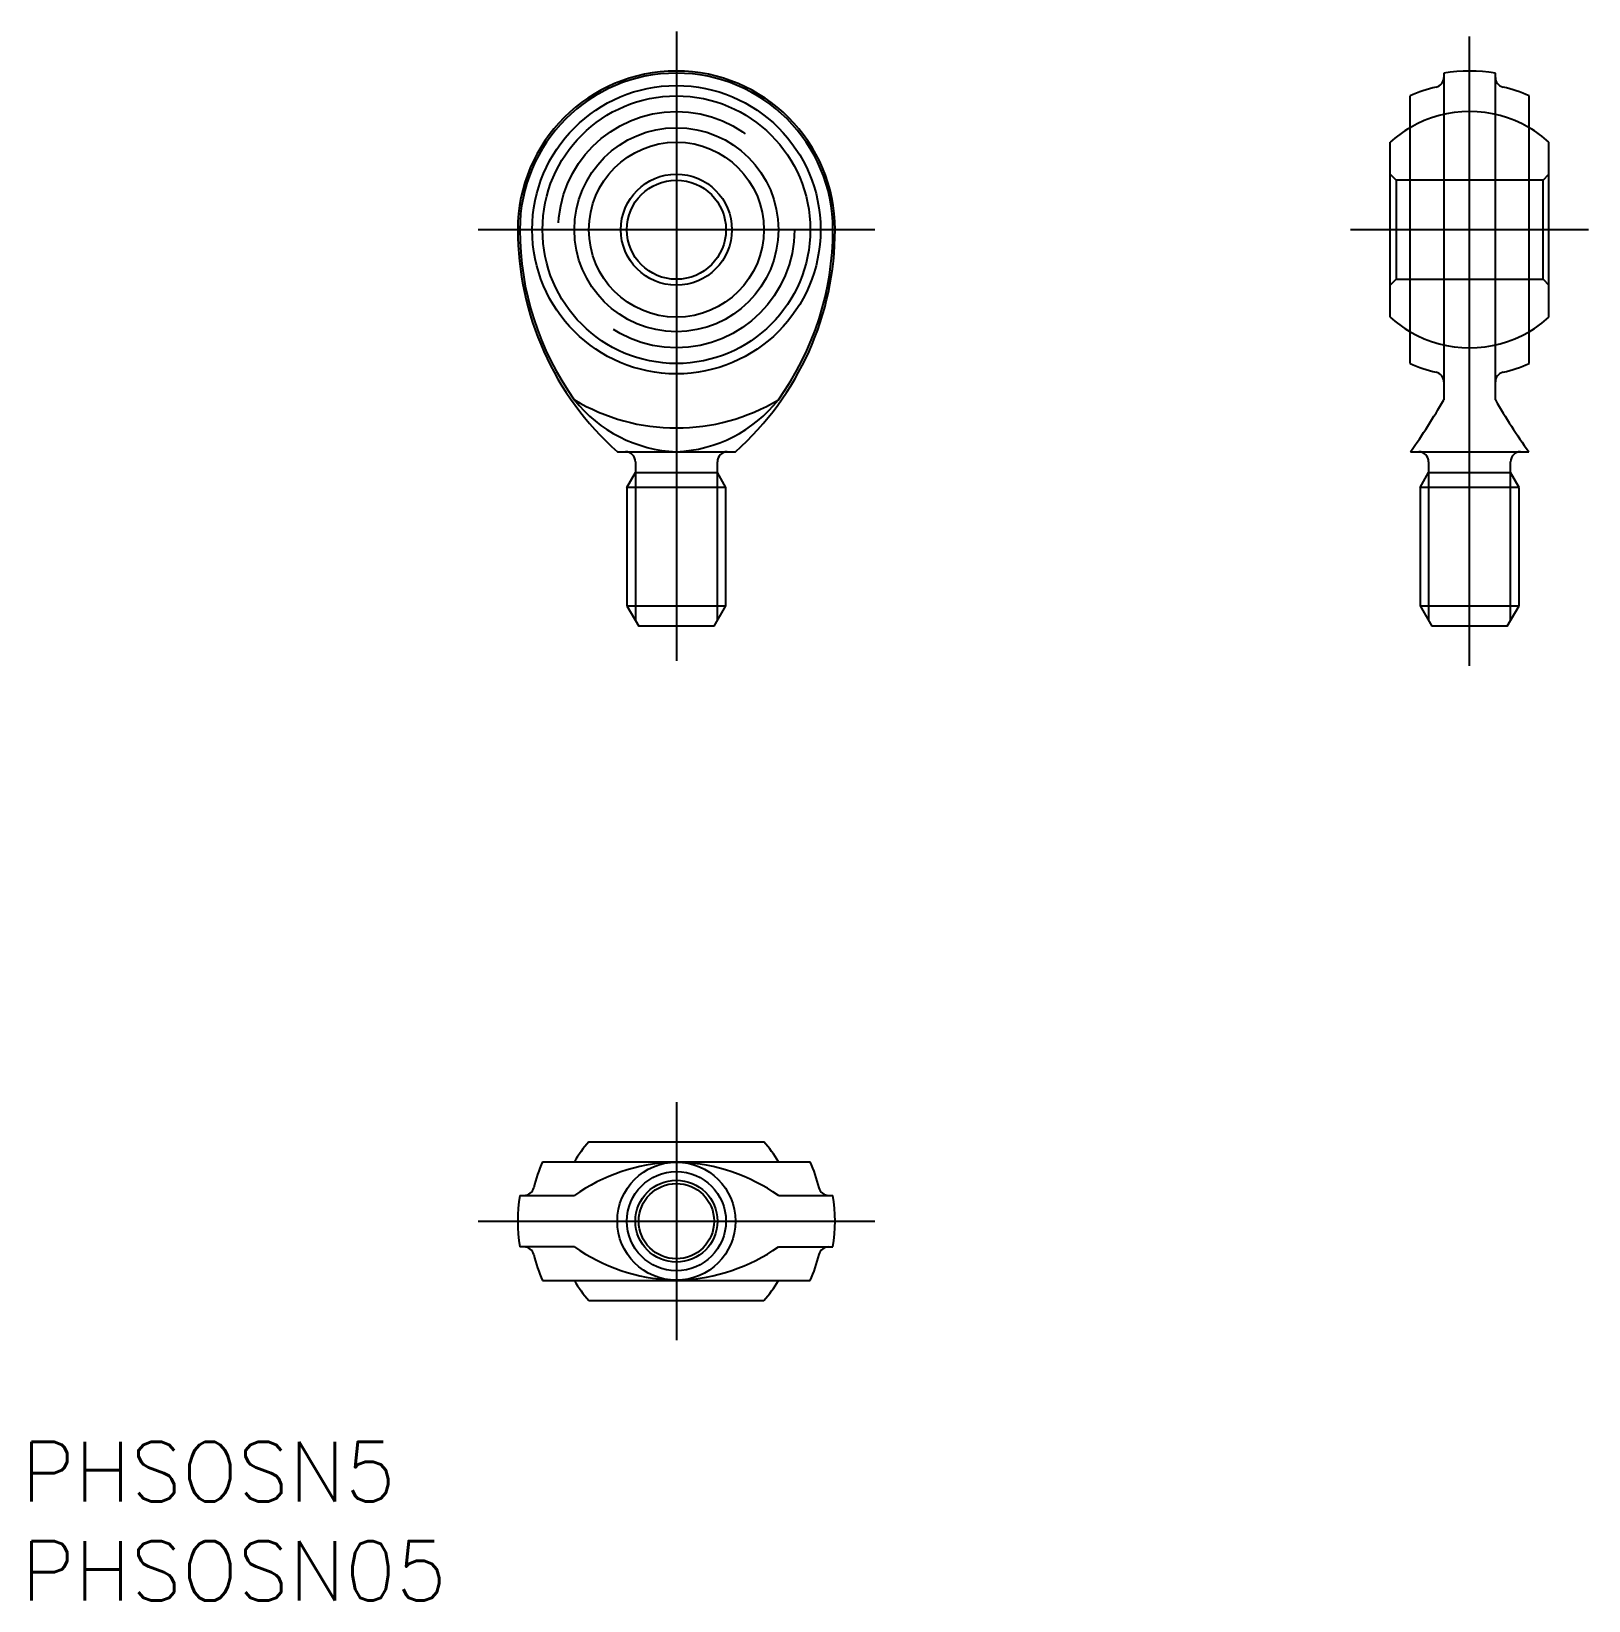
# Model space of a CAD drawing. Extents: x -32.5 to 46, y -19.1 to 60.
import ezdxf

# ---------------------------------------------------------------- set-up
doc = ezdxf.new("R2010")
doc.units = 0
doc.linetypes.add('CENTER', pattern=[50.8, 31.75, -6.35, 6.35, -6.35])
doc.linetypes.add('DASHED', pattern=[19.05, 12.7, -6.35])
doc.layers.get('0').update_dxf_attribs({"linetype": 'CONTINUOUS'})
doc.layers.add('CENTER', color=1, linetype='CENTER')
doc.styles.get("Standard").update_dxf_attribs({"font": 'txt.shx', "height": 3, "bigfont": 'bigfont.shx'})

msp = doc.modelspace()

# ---------------------------------------------------------------- linework, layer by layer
at = {"color": 7, "linetype": 'CONTINUOUS'}
for p, q in [((38.7, 57.894), (38.7, 41.426)), ((41.3, 41.426), (41.3, 57.894)), ((37, 43.25), (37, 56.75)), ((43, 43.25), (43, 56.75)), ((36, 45.588), (36, 54.412)), ((44, 45.588), (44, 54.412)), ((-2.978, 38.8), (2.978, 38.8)), ((37.022, 38.8), (42.978, 38.8)), ((-2.067, 38.3), (-2.067, 37.75)), ((2.067, 37.75), (2.067, 38.3)), ((37.933, 38.3), (37.933, 37.75)), ((42.067, 37.75), (42.067, 38.3)), ((-2.5, 37), (-2.067, 37.75)), ((-2.067, 37.75), (2.067, 37.75)), ((2.5, 37), (2.067, 37.75)), ((37.5, 37), (37.933, 37.75)), ((37.933, 37.75), (42.067, 37.75)), ((42.5, 37), (42.067, 37.75)), ((2.5, 37), (-2.5, 37)), ((-2.5, 37), (-2.5, 31.039)), ((2.5, 31.039), (2.5, 37)), ((37.5, 37), (37.5, 31.039)), ((42.5, 37), (37.5, 37)), ((42.5, 31.039), (42.5, 37)), ((-2.5, 31.039), (2.5, 31.039)), ((-2.5, 31.039), (-1.9, 30)), ((1.9, 30), (2.5, 31.039)), ((37.5, 31.039), (42.5, 31.039)), ((37.5, 31.039), (38.1, 30)), ((41.9, 30), (42.5, 31.039)), ((1.9, 30), (-1.9, 30)), ((41.9, 30), (38.1, 30)), ((-4.412, 4), (4.412, 4)), ((-6.75, 3), (6.75, 3)), ((-7.894, 1.3), (-5.146, 1.3)), ((5.146, 1.3), (7.894, 1.3)), ((-5.146, -1.3), (-7.894, -1.3)), ((5.146, -1.3), (7.894, -1.3)), ((-6.75, -3), (6.75, -3)), ((-4.412, -4), (4.412, -4))]:
    msp.add_line(p, q, dxfattribs=at)
at = {"color": 3, "linetype": 'DASHED'}
for p, q in [((36.3, 52.5), (36, 52.8)), ((36.3, 52.5), (36.3, 47.5)), ((43.7, 52.5), (36.3, 52.5)), ((43.7, 52.5), (44, 52.8)), ((43.7, 47.5), (43.7, 52.5)), ((36.3, 47.5), (36, 47.2)), ((36.3, 47.5), (43.7, 47.5)), ((43.7, 47.5), (44, 47.2))]:
    msp.add_line(p, q, dxfattribs=at)
at = {"color": 3, "linetype": 'CONTINUOUS'}
for p, q in [((-2.067, 37.75), (-2.067, 30.289)), ((2.067, 30.289), (2.067, 37.75)), ((37.933, 37.75), (37.933, 30.289)), ((42.067, 30.289), (42.067, 37.75))]:
    msp.add_line(p, q, dxfattribs=at)
at = {"color": 7, "linetype": 'CONTINUOUS'}
for centre, radius in [((0, 50), 7.271), ((0, 50), 6.75), ((0, 50), 5.144), ((0, 50), 4.412), ((0, 50), 2.8), ((0, 50), 2.5), ((0, 0), 2.978), ((0, 0), 2.5), ((0, 0), 1.9)]:
    msp.add_circle(centre, radius, dxfattribs=at)
at = {"color": 3, "linetype": 'DASHED'}
msp.add_circle((0, 50), 5.955, dxfattribs=at)
at = {"color": 3, "linetype": 'CONTINUOUS'}
msp.add_circle((0, 0), 2.067, dxfattribs=at)
at = {"color": 7, "linetype": 'CONTINUOUS'}
for centre, radius, start, end in [((0, 50), 8, 0, 180), ((0, 50), 7.894, 0, 180), ((40, 50), 8, 80.64796, 99.35204), ((40, 50), 7.387, 103.19312, 113.96249), ((38.2, 57.678), 0.5, 283.19312, 0), ((41.8, 57.678), 0.5, 180, 256.80688), ((40, 50), 7.387, 66.03751, 76.80688), ((40, 50), 5.955, 120.25029, 132.19875), ((40, 50), 5.955, 47.80125, 59.74971), ((7, 50), 15, 180, 228.30245), ((6.818, 49.987), 14.712, 179.94898, 215.5856), ((-7, 50), 15, 311.69755, 0), ((-6.823, 49.988), 14.717, 324.42033, 0.04509), ((40, 50), 5.955, 227.80125, 239.74971), ((40, 50), 5.955, 300.25029, 312.19875), ((40, 50), 7.387, 246.03751, 256.80688), ((38.2, 42.322), 0.5, 0, 76.80688), ((41.8, 42.322), 0.5, 103.19312, 180), ((40, 50), 7.387, 283.19312, 293.96249), ((0, 50), 10, 239.02796, 300.97204), ((0.283, 45.71), 6.915, 218.27691, 267.65777), ((-0.303, 45.749), 6.956, 272.49501, 321.57032), ((11.455, 56.987), 31.375, 324.57372, 330.26664), ((68.496, 56.956), 31.318, 209.72815, 215.43149), ((-2.567, 38.3), 0.5, 0, 90), ((2.567, 38.3), 0.5, 90, 180), ((37.433, 38.3), 0.5, 0, 90), ((42.567, 38.3), 0.5, 90, 180), ((0, 0), 5.955, 137.80125, 149.74971), ((0, 0), 5.955, 30.25029, 42.19875), ((0, 0), 7.387, 156.03751, 166.80688), ((0.226, -6.446), 9.427, 92.64503, 124.74302), ((-0.232, -6.464), 9.445, 55.28909, 87.29678), ((0, 0), 7.387, 13.19312, 23.96249), ((-7.678, 1.8), 0.5, 270, 346.80688), ((7.678, 1.8), 0.5, 193.19312, 270), ((0, 0), 8, 170.64796, 189.35204), ((0, 0), 8, 350.64796, 9.35204), ((-7.678, -1.8), 0.5, 13.19312, 90), ((0.232, 6.464), 9.445, 235.28909, 267.29678), ((-0.226, 6.446), 9.427, 272.64503, 304.74302), ((7.678, -1.8), 0.5, 90, 166.80688), ((0, 0), 7.387, 193.19312, 203.96249), ((0, 0), 7.387, 336.03751, 346.80688), ((0, 0), 5.955, 210.25029, 222.19875), ((0, 0), 5.955, 317.80125, 329.74971)]:
    msp.add_arc(centre, radius, start, end, dxfattribs=at)
at = {"color": 3, "linetype": 'DASHED'}
for start, end in [(59.74971, 120.25029), (239.74971, 300.25029)]:
    msp.add_arc((40, 50), 5.955, start, end, dxfattribs=at)
at = {"layer": 'CENTER', "color": 1, "linetype": 'CENTER'}
for p, q in [((0, 60), (0, 28)), ((40, 28), (40, 60)), ((10, 50), (-10, 50)), ((46, 50), (34, 50)), ((0, 6), (0, -6)), ((-10, 0), (10, 0))]:
    msp.add_line(p, q, dxfattribs=at)

# ---------------------------------------------------------------- texts
at = {"color": 7, "linetype": 'CONTINUOUS'}
for s, p in [('PHSOSN5', (-33.04, -14.135)), ('PHSOSN05', (-33.04, -19.135))]:
    msp.add_text(s, height=3, dxfattribs=at).set_placement(p)

doc.saveas('drawing.dxf')
